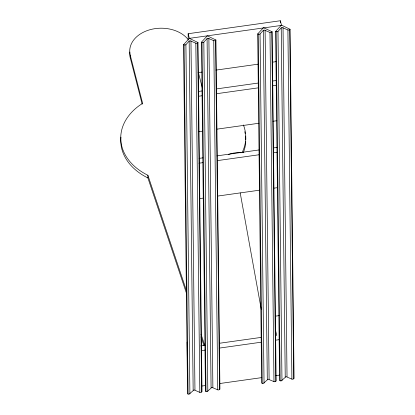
<?xml version="1.0" encoding="UTF-8"?>
<svg xmlns="http://www.w3.org/2000/svg" width="415" height="415" viewBox="0 0 415 415"><rect width="100%" height="100%" fill="white"/><g stroke="black" fill="none" stroke-linecap="round" stroke-linejoin="round"><path stroke-width="0.62" d="M188.151 33.719L189.344 38.362L198.002 42.522L202.001 391.703L200.808 392.497L199.828 392.362L193.987 389.887L189.064 394.25L187.549 393.856L183.544 44.68L189.344 38.362L281.531 25.393L280.338 20.75L188.151 33.719L188.218 39.513M183.544 44.68L185.064 45.069L185.899 44.664L189.157 41.116L189.987 40.712L195.828 43.186L196.809 43.321L198.002 42.522M201.472 42.159L207.267 35.84L215.925 40.001L219.929 389.182L218.736 389.976L217.756 389.841L211.909 387.366L206.992 391.729L205.472 391.335L201.472 42.159L202.992 42.548L203.822 42.143L207.08 38.595L207.91 38.19L213.751 40.665L214.731 40.8L215.925 40.001M257.694 33.952L263.489 27.634L272.147 31.794L276.146 380.975L274.953 381.769L273.973 381.634L268.132 379.165L263.214 383.522L261.694 383.133L257.694 33.952L259.209 34.346L260.044 33.942L263.302 30.388L264.132 29.984L269.973 32.458L270.954 32.593L272.147 31.794M275.617 31.431L281.417 25.113L290.075 29.273L294.074 378.454L292.881 379.248L291.901 379.113L286.06 376.644L281.137 381.001L279.622 380.612L275.617 31.431L277.137 31.825L277.972 31.421L281.225 27.867L282.055 27.463L287.896 29.937L288.882 30.072L290.075 29.273M198.069 72.625L201.913 72.08M215.997 70.104L258.249 64.159M272.333 62.177L276.177 61.638M198.432 91.456L202.271 90.916M216.355 88.934L258.607 82.995M272.691 81.013L276.535 80.474M198.344 96.28L202.183 95.741M216.267 93.759L258.519 87.814M272.603 85.838L276.447 85.293M198.749 131.716L202.587 131.176M216.672 129.195L258.929 123.25M273.013 121.268L276.852 120.729M199.086 158.385L202.925 157.845M217.009 155.864L259.261 149.919M273.345 147.937L277.189 147.398M198.998 163.209L202.836 162.664M217.564 160.595L259.173 154.743M273.257 152.762L277.101 152.222M199.402 198.64L203.241 198.1M217.968 196.03L259.583 190.179M273.667 188.197L277.505 187.658M275.57 316.131L279.16 315.623M200.787 345.892L205.254 345.264M219.296 343.288L261.424 337.364M275.467 335.387L276.743 335.211L275.311 329.635M201.259 350.639L205.098 350.094M219.182 348.118L261.434 342.173M275.519 340.191L279.362 339.652M201.664 386.069L205.503 385.53M219.587 383.548L261.839 377.608M275.923 375.627L279.767 375.087M188.514 40.006A31.26 22.701 -0.7 0 0 150.598 29.548A31.26 22.701 -0.7 0 0 130.253 55.226L142.615 103.356A62.515 45.401 -0.7 0 0 147.885 175.265L186.47 290.682M201.047 334.272L204.74 345.322M120.957 137.137A62.515 45.401 -0.7 0 0 147.916 177.952L186.501 293.369M201.073 336.959L203.947 345.55M198.292 72.21L202.307 87.835M129.853 51.994A31.26 22.701 -0.7 0 0 130.284 57.913L142.163 104.165M240.207 192.934L261.253 309.325M289.712 29.667L293.716 378.843M287.896 29.937L291.901 379.113M283.035 27.598L287.035 376.779M281.225 27.867L285.23 377.048M280.338 20.75L280.358 22.685M277.972 31.421L281.972 380.596M276.151 31.69L280.156 380.866M271.789 32.188L275.788 381.364M269.973 32.458L273.973 381.634M265.107 30.119L269.107 379.3M263.302 30.388L267.302 379.569M260.044 33.942L264.044 383.118M258.229 34.212L262.228 383.387M215.567 40.39L219.571 389.571M213.751 40.665L217.756 389.841M208.885 38.325L212.89 387.501M207.08 38.595L211.079 387.771M203.822 42.143L207.827 391.324M202.006 42.413L206.011 391.594M197.644 42.911L201.643 392.092M195.828 43.186L199.828 392.362M190.962 40.846L194.962 390.022M189.157 41.116L193.157 390.292M185.899 44.664L189.899 393.845M184.084 44.934L188.083 394.115M187.129 342.121L187.373 363.384M147.885 175.265L147.916 177.952M130.253 55.226L130.284 57.913M228.229 154.562A20.838 14.105 -14.4 0 1 241.25 152.762M243.408 124.957A62.515 45.401 -0.7 0 1 242.199 152.435M245.758 141.645A62.515 45.401 -0.7 0 1 243.283 152.746M244.741 131.674A62.515 45.401 -0.7 0 1 245.161 133.516M245.556 136.001A62.515 45.401 -0.7 0 1 245.799 139.767"/></g></svg>
